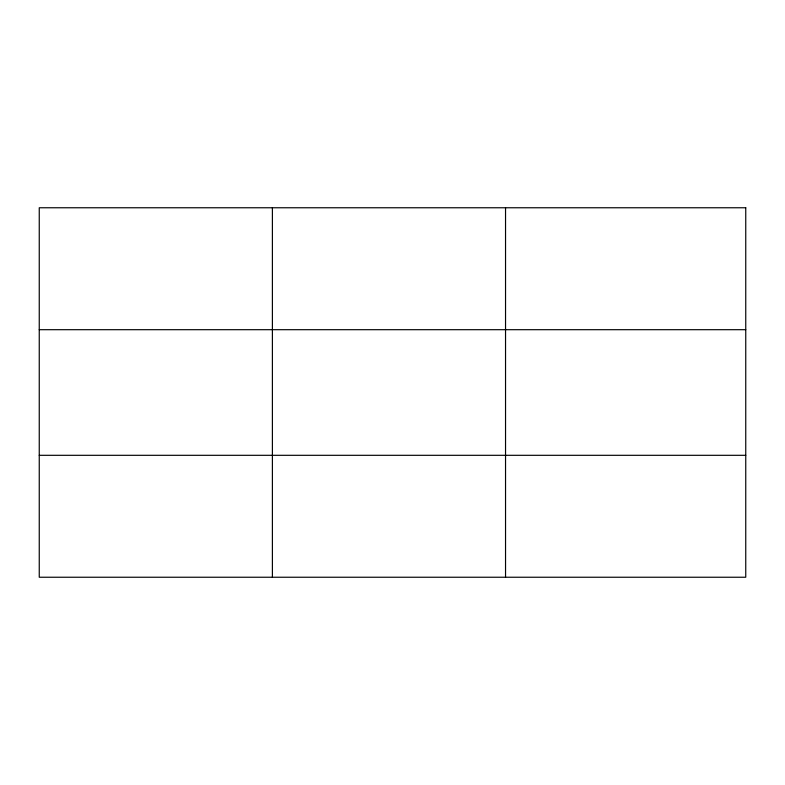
<?xml version="1.0" encoding="UTF-8"?>
<svg xmlns="http://www.w3.org/2000/svg" width="785" height="785" viewBox="0 0 785 785"><rect width="100%" height="100%" fill="white"/><g stroke="black" fill="none" stroke-linecap="round" stroke-linejoin="round"><path stroke-width="1.18" d="M272.395 577.24L272.395 207.76M505.54 577.24L505.54 207.76M39.25 329.69L745.75 329.69M39.25 455.31L745.75 455.31M745.75 207.76L745.75 577.24L39.25 577.24L39.25 207.76L745.75 207.76"/></g></svg>
